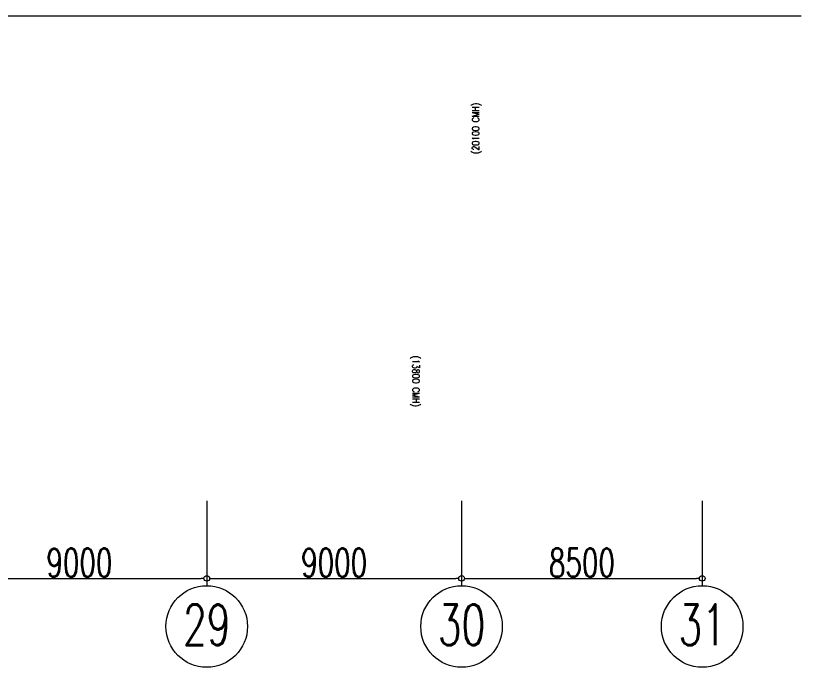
# Model space of a CAD drawing. Extents: x 225000 to 2157367, y 208400 to 840900.
# Drawn here: x 519177 to 546926, y 354198 to 377202 of the extents above; entities that cross this region are included whole.
import ezdxf
from ezdxf.enums import TextEntityAlignment as Align

# ---------------------------------------------------------------- set-up
doc = ezdxf.new("R2010")
doc.units = 0
doc.header["$LTSCALE"] = 10
doc.linetypes.add('Data Center Layout_L20$0$CENTER', pattern=[2, 1.25, -0.25, 0.25, -0.25])
for name, color, linetype in [('Data Center Layout_L20$0$98-DIM', 3, 'Continuous'), ('Data Center Layout_L20$0$99-DIM-100', 2, 'Continuous'), ('Data Center Layout_L20$0$MACHINE-DIM', 252, 'Continuous')]:
    doc.layers.add(name, color=color, linetype=linetype)
doc.layers.add('Data Center Layout_L20$0$FLAG', color=3, linetype='Continuous', lineweight=0)
doc.layers.add('Data Center Layout_L20$0$K-SIN', color=252, linetype='Data Center Layout_L20$0$CENTER', lineweight=9)
doc.styles.add('Data Center Layout_L20$0$型式1', font='simplex.shx', dxfattribs={"width": 0.68, "bigfont": 'chineset.shx'})
doc.styles.add('XFM2P20L-DC$0$aa-txt', font='simplex.shx', dxfattribs={"width": 0.8, "bigfont": 'CHINA.shx'})
doc.dimstyles.new('Data Center Layout_L20$0$複本 93-DIM-400', dxfattribs={"dimtxt": 1000, "dimasz": 200, "dimexe": 0.1, "dimexo": 0, "dimgap": 50, "dimtad": 1, "dimdec": 0, "dimzin": 0, "dimdsep": 46, "dimtxsty": 'Data Center Layout_L20$0$型式1', "dimblk": 'Data Center Layout_L20$0$_DotBlank', "dimcen": 0.09, "dimadec": 0, "dimazin": 0, "dimtfac": 1, "dimtdec": 0, "dimtofl": 0, "dimtmove": 2, "dimatfit": 3, "dimldrblk": 'Data Center Layout_L20$0$_ArchTick', "dimfxl": 1, "dimtolj": 1, "dimtzin": 0, "dimlwd": 13, "dimlwe": 5, "dimarcsym": 0})

# ---------------------------------------------------------------- blocks, each defined once
blk = doc.blocks.new('Data Center Layout_L20$0$_DotBlank')
at = {"layer": 'Data Center Layout_L20$0$99-DIM-100', "color": 0, "lineweight": -2}
blk.add_line((-0.5, 0), (-1, 0), dxfattribs=at)
blk.add_circle((0, 0), 0.5, dxfattribs=at)
blk = doc.blocks.new('*D107')
at = {"layer": 'Data Center Layout_L20$0$98-DIM', "color": 0, "lineweight": 5, "transparency": 16777216}
for p, q in [((525926, 160078), (525926, 157336)), ((534926, 160078), (534926, 157336))]:
    blk.add_line(p, q, dxfattribs=at)
at = {"layer": 'Data Center Layout_L20$0$98-DIM', "color": 0, "lineweight": 13, "transparency": 16777216}
blk.add_line((526126, 157337), (534726, 157337), dxfattribs=at)
at = {"layer": 'DEFPOINTS', "color": 0, "transparency": 16777216}
for p in [(525926, 160078), (534926, 160078), (534926, 157337)]:
    blk.add_point(p, dxfattribs=at)
at = {"layer": 'Data Center Layout_L20$0$98-DIM', "color": 0, "lineweight": 13, "transparency": 16777216, "xscale": 200, "yscale": 200, "zscale": 200, "rotation": 180}
blk.add_blockref('Data Center Layout_L20$0$_DotBlank', (525926, 157337), dxfattribs=at)
at = {"layer": 'Data Center Layout_L20$0$98-DIM', "color": 0, "lineweight": 13, "transparency": 16777216, "xscale": 200, "yscale": 200, "zscale": 200}
blk.add_blockref('Data Center Layout_L20$0$_DotBlank', (534926, 157337), dxfattribs=at)
at = {"layer": 'Data Center Layout_L20$0$98-DIM', "color": 0, "transparency": 16777216, "insert": (530426, 157887), "char_height": 1000, "attachment_point": 5, "style": 'Data Center Layout_L20$0$型式1'}
blk.add_mtext('\\A1;9000', dxfattribs=at)
blk = doc.blocks.new('Data Center Layout_L20$0$_ArchTick')
at = {"layer": 'Data Center Layout_L20$0$MACHINE-DIM', "color": 0, "const_width": 0.15}
blk.add_lwpolyline([(-0.5, -0.5), (0.5, 0.5)], dxfattribs=at)
blk = doc.blocks.new('*D108')
at = {"layer": 'Data Center Layout_L20$0$98-DIM', "color": 0, "lineweight": 5, "transparency": 16777216}
for p, q in [((516926, 160078), (516926, 157336)), ((525926, 160078), (525926, 157336))]:
    blk.add_line(p, q, dxfattribs=at)
at = {"layer": 'Data Center Layout_L20$0$98-DIM', "color": 0, "lineweight": 13, "transparency": 16777216}
blk.add_line((517126, 157337), (525726, 157337), dxfattribs=at)
at = {"layer": 'DEFPOINTS', "color": 0, "transparency": 16777216}
for p in [(516926, 160078), (525926, 160078), (525926, 157337)]:
    blk.add_point(p, dxfattribs=at)
at = {"layer": 'Data Center Layout_L20$0$98-DIM', "color": 0, "lineweight": 13, "transparency": 16777216, "xscale": 200, "yscale": 200, "zscale": 200, "rotation": 180}
blk.add_blockref('Data Center Layout_L20$0$_DotBlank', (516926, 157337), dxfattribs=at)
at = {"layer": 'Data Center Layout_L20$0$98-DIM', "color": 0, "lineweight": 13, "transparency": 16777216, "xscale": 200, "yscale": 200, "zscale": 200}
blk.add_blockref('Data Center Layout_L20$0$_DotBlank', (525926, 157337), dxfattribs=at)
at = {"layer": 'Data Center Layout_L20$0$98-DIM', "color": 0, "transparency": 16777216, "insert": (521426, 157887), "char_height": 1000, "attachment_point": 5, "style": 'Data Center Layout_L20$0$型式1'}
blk.add_mtext('\\A1;9000', dxfattribs=at)
blk = doc.blocks.new('*D106')
at = {"layer": 'Data Center Layout_L20$0$98-DIM', "color": 0, "lineweight": 5, "transparency": 16777216}
for p, q in [((534926, 160078), (534926, 157336)), ((543426, 160078), (543426, 157336))]:
    blk.add_line(p, q, dxfattribs=at)
at = {"layer": 'Data Center Layout_L20$0$98-DIM', "color": 0, "lineweight": 13, "transparency": 16777216}
blk.add_line((535126, 157337), (543226, 157337), dxfattribs=at)
at = {"layer": 'DEFPOINTS', "color": 0, "transparency": 16777216}
for p in [(534926, 160078), (543426, 160078), (543426, 157337)]:
    blk.add_point(p, dxfattribs=at)
at = {"layer": 'Data Center Layout_L20$0$98-DIM', "color": 0, "lineweight": 13, "transparency": 16777216, "xscale": 200, "yscale": 200, "zscale": 200, "rotation": 180}
blk.add_blockref('Data Center Layout_L20$0$_DotBlank', (534926, 157337), dxfattribs=at)
at = {"layer": 'Data Center Layout_L20$0$98-DIM', "color": 0, "lineweight": 13, "transparency": 16777216, "xscale": 200, "yscale": 200, "zscale": 200}
blk.add_blockref('Data Center Layout_L20$0$_DotBlank', (543426, 157337), dxfattribs=at)
at = {"layer": 'Data Center Layout_L20$0$98-DIM', "color": 0, "transparency": 16777216, "insert": (539176, 157887), "char_height": 1000, "attachment_point": 5, "style": 'Data Center Layout_L20$0$型式1'}
blk.add_mtext('\\A1;8500', dxfattribs=at)
blk = doc.blocks.new('XFM2P20L-DC')
at = {"layer": 'DEFPOINTS', "style": 'XFM2P20L-DC$0$aa-txt', "width": 0.8}
for s, rotation, p in [('(20100 CMH)', 90, (535426, 173228)), ('(13800 CMH)', 270, (533315, 164293))]:
    blk.add_text(s, height=250, rotation=rotation, dxfattribs=at).set_placement(p, align=Align.MIDDLE_CENTER)
blk = doc.blocks.new('Data Center Layout_L20')
at = {"layer": 'Data Center Layout_L20$0$FLAG', "color": 4}
for p, q in [((525925.59, 160078.25), (525925.59, 157078.25)), ((534925.59, 160078.25), (534925.59, 157078.25)), ((543425.59, 160078.25), (543425.59, 157078.25))]:
    blk.add_line(p, q, dxfattribs=at)
for centre in [(525925.59, 155638.25), (534925.59, 155638.25), (543425.59, 155638.25)]:
    blk.add_circle(centre, 1440, dxfattribs=at)
at = {"layer": 'Data Center Layout_L20$0$K-SIN'}
blk.add_line((267679.92, 177202.31), (546925.59, 177202.31), dxfattribs=at)
at = {"layer": 'Data Center Layout_L20$0$98-DIM', "style": 'Data Center Layout_L20$0$型式1', "width": 0.68}
for s, p in [('29', (525925.59, 156418.25)), ('30', (534925.59, 156418.25)), ('31', (543425.59, 156418.25))]:
    blk.add_text(s, height=1440, dxfattribs=at).set_placement(p, align=Align.TOP_CENTER)
at = {"layer": 'Data Center Layout_L20$0$98-DIM'}
for base, p1, p2, picture, middle in [((525925.59, 157336.54), (516925.59, 160078.25), (525925.59, 160078.25), '*D108', (521425.59, 157886.54)), ((534925.59, 157336.54), (525925.59, 160078.25), (534925.59, 160078.25), '*D107', (530425.59, 157886.54)), ((543425.59, 157336.54), (534925.59, 160078.25), (543425.59, 160078.25), '*D106', (539175.59, 157886.54))]:
    dim = blk.add_linear_dim(base=base, p1=p1, p2=p2, dimstyle='Data Center Layout_L20$0$複本 93-DIM-400', dxfattribs=at)
    dim.commit()
    dim.dimension.update_dxf_attribs({"geometry": picture, "text_midpoint": middle})

msp = doc.modelspace()

# ---------------------------------------------------------------- block references
for name in ['XFM2P20L-DC', 'Data Center Layout_L20']:
    msp.add_blockref(name, (0, 200000))

doc.saveas('drawing.dxf')
